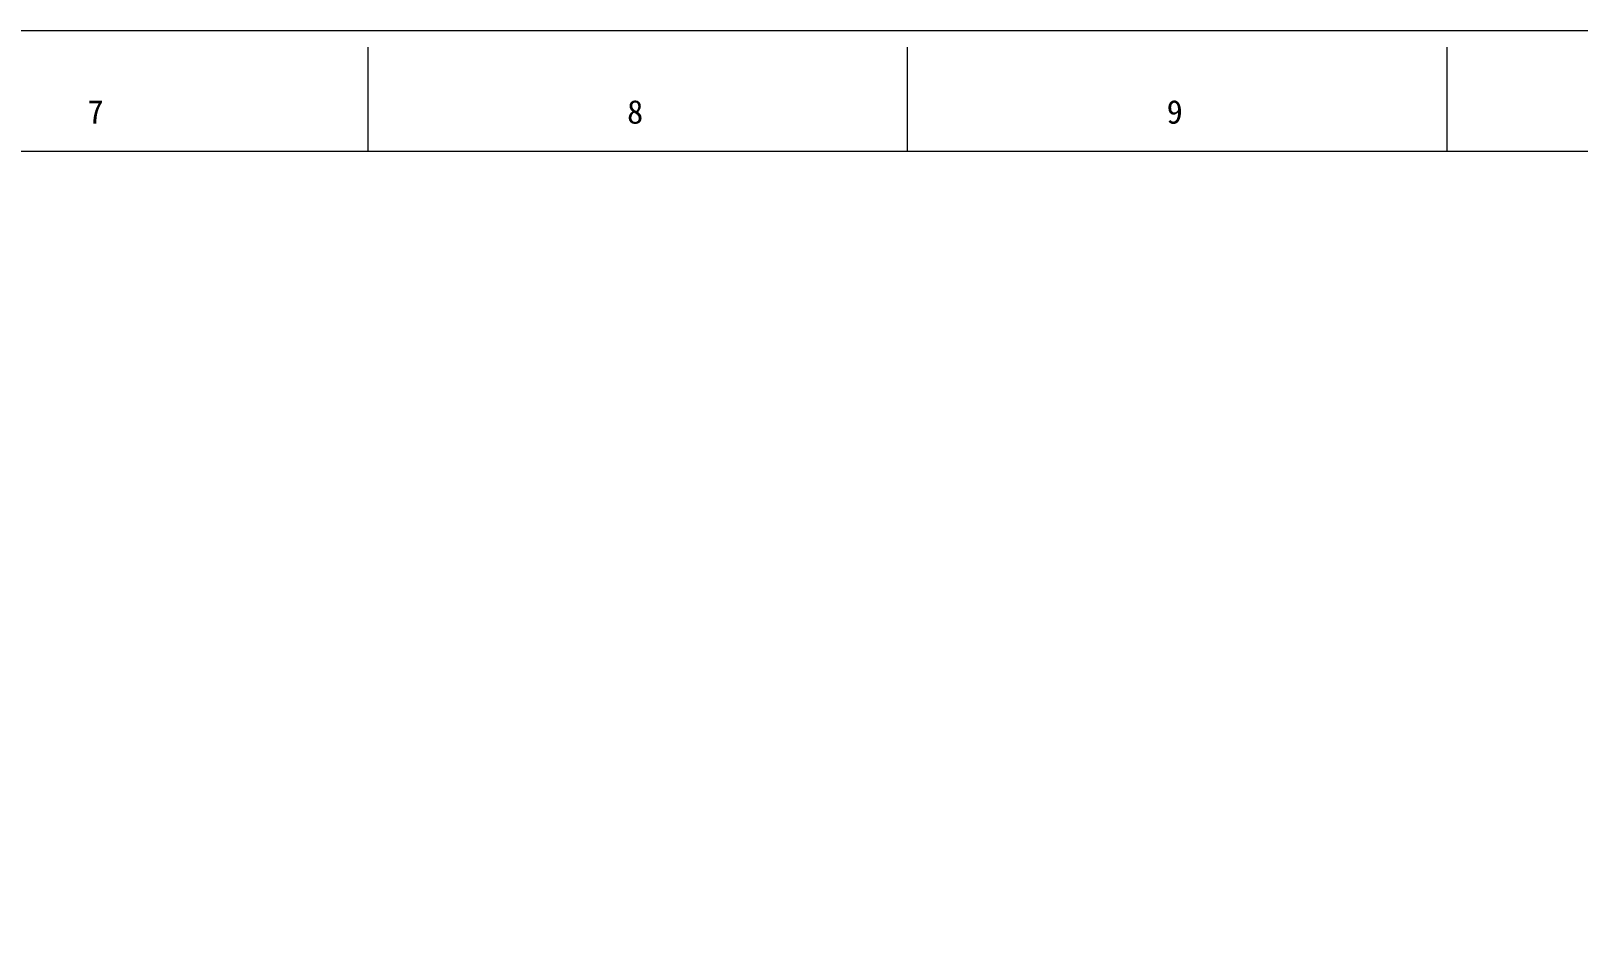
# Model space of a CAD drawing. Units: millimetres at full size. Extents: x -19442 to 19442, y -5866 to 5866.
# Drawn here: x -14920 to -13001, y 2522 to 3639 of the extents above; entities that cross this region are included whole.
import ezdxf
from ezdxf.enums import TextEntityAlignment as Align

# ---------------------------------------------------------------- set-up
doc = ezdxf.new("R2010")
doc.units = ezdxf.units.MM
doc.header["$LTSCALE"] = 3.6
doc.layers.add('0-0_90_FRAME', color=2, linetype='Continuous', lineweight=9)
doc.layers.add('0-1_91_BLANK', color=6, linetype='Continuous', lineweight=9)
doc.styles.add('ＭＳ ゴシック', font='')
doc.styles.get('ＭＳ ゴシック').set_extended_font_data('MS Gothic')

msp = doc.modelspace()

# ---------------------------------------------------------------- linework, layer by layer
at = {"layer": '0-0_90_FRAME'}
for p, q in [((-14502.214, 3488.959), (-14502.214, 3618.579)), ((-13832.88, 3488.959), (-13832.88, 3618.579)), ((-13163.546, 3488.959), (-13163.546, 3618.579))]:
    msp.add_line(p, q, dxfattribs=at)
at = {"layer": '0-0_90_FRAME', "color": 6}
msp.add_lwpolyline([(-19053.514, -2061.58), (-11289.583, -2061.58), (-11289.583, 3488.959), (-19053.514, 3488.959)], close=True, dxfattribs=at)
at = {"layer": '0-1_91_BLANK'}
msp.add_lwpolyline([(-19441.973, -2190.619), (-11159.964, -2190.619), (-11159.964, 3638.579), (-19441.973, 3638.579)], close=True, dxfattribs=at)

# ---------------------------------------------------------------- texts
at = {"layer": '0-0_90_FRAME', "color": 134, "style": 'ＭＳ ゴシック'}
for s, p in [('7', (-14850.215, 3514.776)), ('8', (-14180.881, 3514.776)), ('9', (-13511.547, 3514.776))]:
    msp.add_text(s, height=29.33, dxfattribs=at).set_placement(p, align=Align.BOTTOM_LEFT)

doc.saveas('drawing.dxf')
